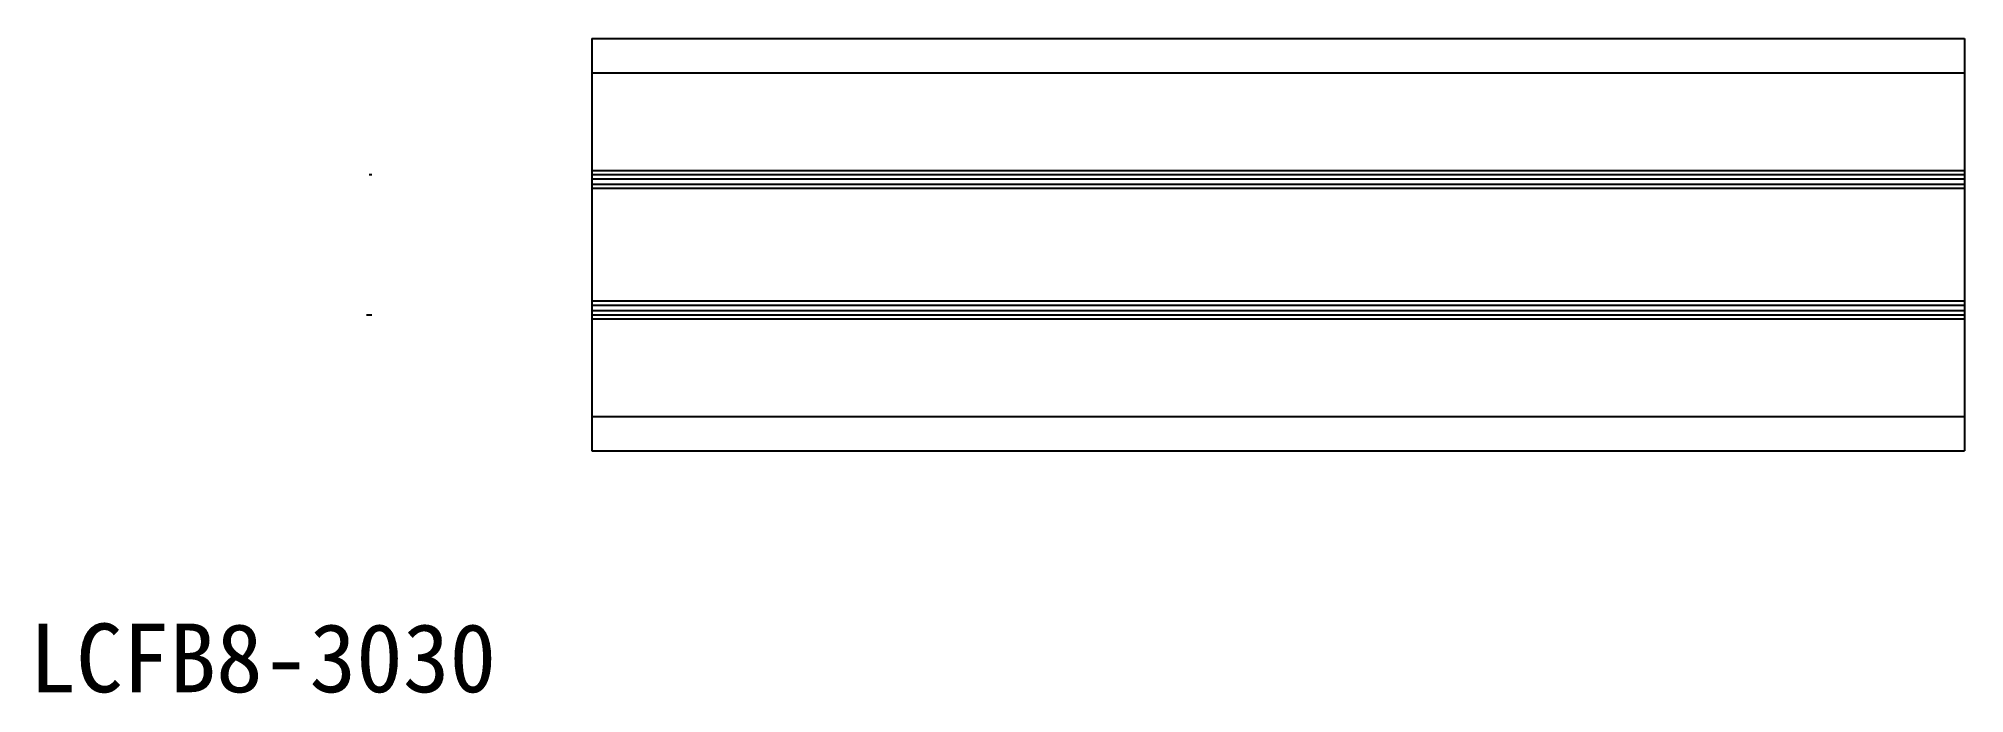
# Model space of a CAD drawing. Header units: millimetres. Extents: x 12 to 152, y -112 to -64.
import ezdxf

# ---------------------------------------------------------------- set-up
doc = ezdxf.new("R2010")
doc.units = ezdxf.units.MM
doc.styles.add('楷体', font='SimSun.ttf')

msp = doc.modelspace()

# ---------------------------------------------------------------- linework, layer by layer
for p, q in [((52.19, -63.9), (152.19, -63.9)), ((52.19, -63.9), (52.19, -93.9)), ((152.19, -63.9), (152.19, -93.9)), ((52.19, -66.4), (152.19, -66.4)), ((35.97, -73.8), (36.17, -73.8)), ((52.19, -73.5), (152.19, -73.5)), ((52.19, -73.8), (152.19, -73.8)), ((52.19, -74.1), (152.19, -74.1)), ((52.19, -74.5), (152.19, -74.5)), ((52.19, -74.8), (152.19, -74.8)), ((35.77, -84), (36.17, -84)), ((52.19, -83), (152.19, -83)), ((52.19, -83.3), (152.19, -83.3)), ((52.19, -83.7), (152.19, -83.7)), ((52.19, -84), (152.19, -84)), ((52.19, -84.3), (152.19, -84.3)), ((52.19, -91.4), (152.19, -91.4)), ((52.19, -93.9), (152.19, -93.9))]:
    msp.add_line(p, q)

# ---------------------------------------------------------------- texts
at = {"color": 1, "lineweight": 0, "insert": (11.21, -106.48), "char_height": 5, "width": 69.1022, "attachment_point": 1, "rotation": 360, "style": '楷体'}
msp.add_mtext('{\\fSimSun|b0|i0|c134|p2;\\C256;LCFB8-3030}', dxfattribs=at)

doc.saveas('drawing.dxf')
